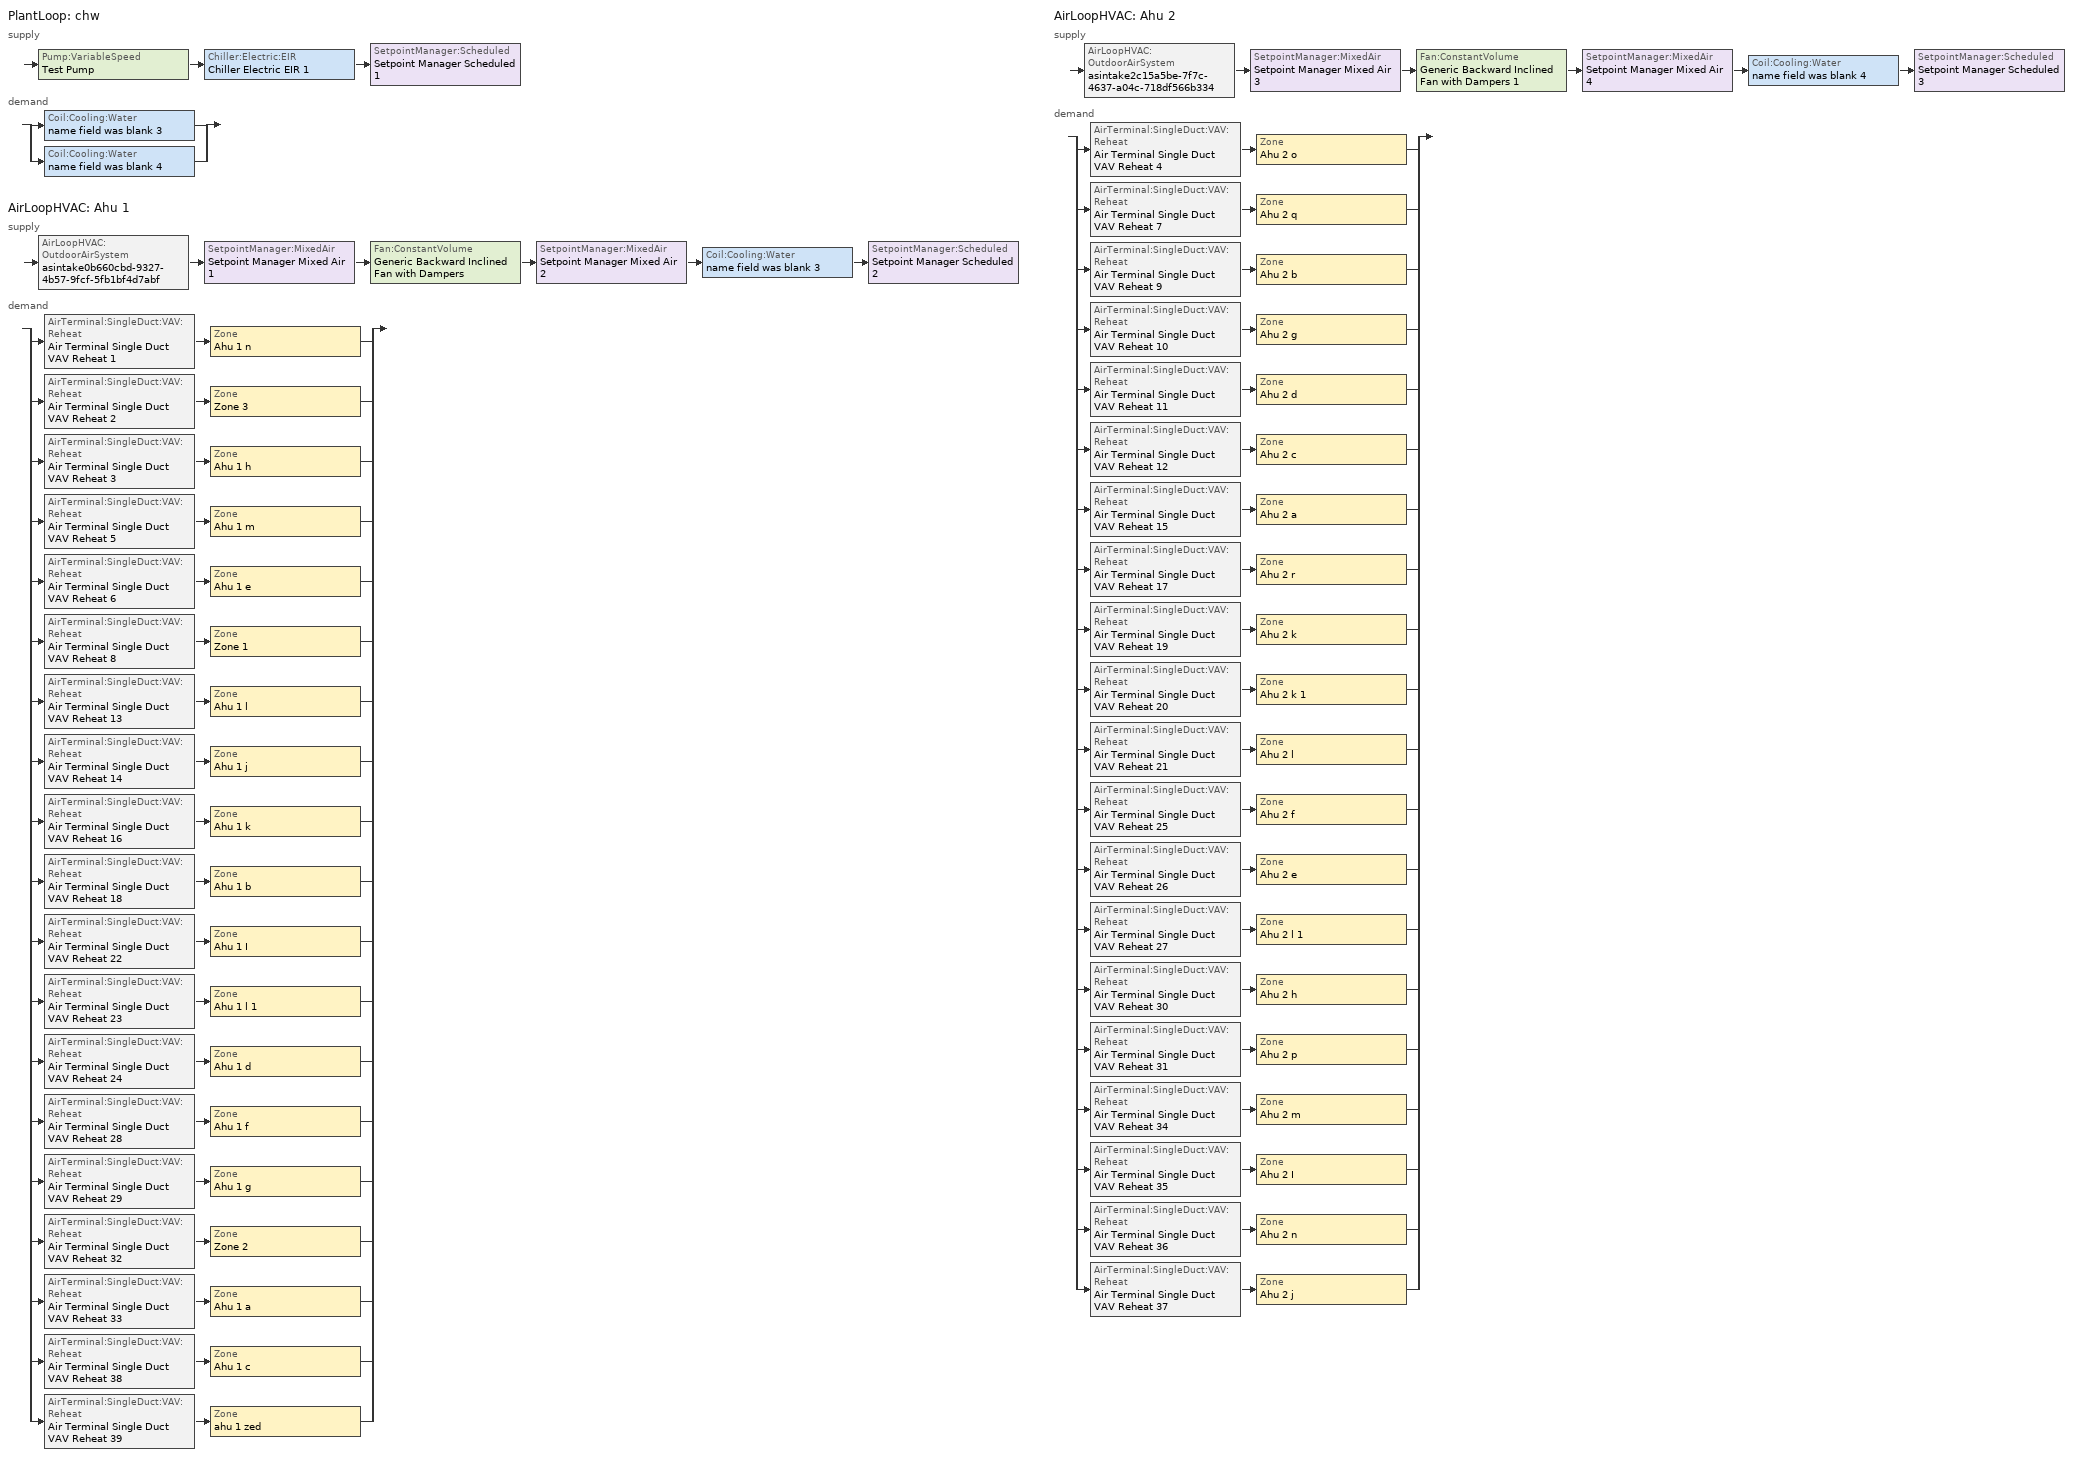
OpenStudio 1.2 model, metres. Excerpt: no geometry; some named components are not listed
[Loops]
PlantLoop 'chw'
 supply: Pump:VariableSpeed 'Test Pump' > Chiller:Electric:EIR 'Chiller Electric EIR 1' > SetpointManager:Scheduled 'Setpoint Manager Scheduled 1'
 demand: split
  | Coil:Cooling:Water 'name field was blank 3'
  | Coil:Cooling:Water 'name field was blank 4'
AirLoopHVAC 'Ahu 1'
 supply: AirLoopHVAC:OutdoorAirSystem 'asintake0b660cbd-9327-4b57-9fcf-5fb1bf4d7abf' > SetpointManager:MixedAir 'Setpoint Manager Mixed Air 1' > Fan:ConstantVolume 'Generic Backward Inclined Fan with Dampers' > SetpointManager:MixedAir 'Setpoint Manager Mixed Air 2' > Coil:Cooling:Water 'name field was blank 3' > SetpointManager:Scheduled 'Setpoint Manager Scheduled 2'
 demand: split
  | AirTerminal:SingleDuct:VAV:Reheat 'Air Terminal Single Duct VAV Reheat 1' > Zone 'Ahu 1 n'
  | AirTerminal:SingleDuct:VAV:Reheat 'Air Terminal Single Duct VAV Reheat 2' > Zone 'Zone 3'
  | AirTerminal:SingleDuct:VAV:Reheat 'Air Terminal Single Duct VAV Reheat 3' > Zone 'Ahu 1 h'
  | AirTerminal:SingleDuct:VAV:Reheat 'Air Terminal Single Duct VAV Reheat 5' > Zone 'Ahu 1 m'
  | AirTerminal:SingleDuct:VAV:Reheat 'Air Terminal Single Duct VAV Reheat 6' > Zone 'Ahu 1 e'
  | AirTerminal:SingleDuct:VAV:Reheat 'Air Terminal Single Duct VAV Reheat 8' > Zone 'Zone 1'
  | AirTerminal:SingleDuct:VAV:Reheat 'Air Terminal Single Duct VAV Reheat 13' > Zone 'Ahu 1 l'
  | AirTerminal:SingleDuct:VAV:Reheat 'Air Terminal Single Duct VAV Reheat 14' > Zone 'Ahu 1 j'
  | AirTerminal:SingleDuct:VAV:Reheat 'Air Terminal Single Duct VAV Reheat 16' > Zone 'Ahu 1 k'
  | AirTerminal:SingleDuct:VAV:Reheat 'Air Terminal Single Duct VAV Reheat 18' > Zone 'Ahu 1 b'
  | AirTerminal:SingleDuct:VAV:Reheat 'Air Terminal Single Duct VAV Reheat 22' > Zone 'Ahu 1 I'
  | AirTerminal:SingleDuct:VAV:Reheat 'Air Terminal Single Duct VAV Reheat 23' > Zone 'Ahu 1 l 1'
  | AirTerminal:SingleDuct:VAV:Reheat 'Air Terminal Single Duct VAV Reheat 24' > Zone 'Ahu 1 d'
  | AirTerminal:SingleDuct:VAV:Reheat 'Air Terminal Single Duct VAV Reheat 28' > Zone 'Ahu 1 f'
  | AirTerminal:SingleDuct:VAV:Reheat 'Air Terminal Single Duct VAV Reheat 29' > Zone 'Ahu 1 g'
  | AirTerminal:SingleDuct:VAV:Reheat 'Air Terminal Single Duct VAV Reheat 32' > Zone 'Zone 2'
  | AirTerminal:SingleDuct:VAV:Reheat 'Air Terminal Single Duct VAV Reheat 33' > Zone 'Ahu 1 a'
  | AirTerminal:SingleDuct:VAV:Reheat 'Air Terminal Single Duct VAV Reheat 38' > Zone 'Ahu 1 c'
  | AirTerminal:SingleDuct:VAV:Reheat 'Air Terminal Single Duct VAV Reheat 39' > Zone 'ahu 1 zed'
AirLoopHVAC 'Ahu 2'
 supply: AirLoopHVAC:OutdoorAirSystem 'asintake2c15a5be-7f7c-4637-a04c-718df566b334' > SetpointManager:MixedAir 'Setpoint Manager Mixed Air 3' > Fan:ConstantVolume 'Generic Backward Inclined Fan with Dampers 1' > SetpointManager:MixedAir 'Setpoint Manager Mixed Air 4' > Coil:Cooling:Water 'name field was blank 4' > SetpointManager:Scheduled 'Setpoint Manager Scheduled 3'
 demand: split
  | AirTerminal:SingleDuct:VAV:Reheat 'Air Terminal Single Duct VAV Reheat 4' > Zone 'Ahu 2 o'
  | AirTerminal:SingleDuct:VAV:Reheat 'Air Terminal Single Duct VAV Reheat 7' > Zone 'Ahu 2 q'
  | AirTerminal:SingleDuct:VAV:Reheat 'Air Terminal Single Duct VAV Reheat 9' > Zone 'Ahu 2 b'
  | AirTerminal:SingleDuct:VAV:Reheat 'Air Terminal Single Duct VAV Reheat 10' > Zone 'Ahu 2 g'
  | AirTerminal:SingleDuct:VAV:Reheat 'Air Terminal Single Duct VAV Reheat 11' > Zone 'Ahu 2 d'
  | AirTerminal:SingleDuct:VAV:Reheat 'Air Terminal Single Duct VAV Reheat 12' > Zone 'Ahu 2 c'
  | AirTerminal:SingleDuct:VAV:Reheat 'Air Terminal Single Duct VAV Reheat 15' > Zone 'Ahu 2 a'
  | AirTerminal:SingleDuct:VAV:Reheat 'Air Terminal Single Duct VAV Reheat 17' > Zone 'Ahu 2 r'
  | AirTerminal:SingleDuct:VAV:Reheat 'Air Terminal Single Duct VAV Reheat 19' > Zone 'Ahu 2 k'
  | AirTerminal:SingleDuct:VAV:Reheat 'Air Terminal Single Duct VAV Reheat 20' > Zone 'Ahu 2 k 1'
  | AirTerminal:SingleDuct:VAV:Reheat 'Air Terminal Single Duct VAV Reheat 21' > Zone 'Ahu 2 l'
  | AirTerminal:SingleDuct:VAV:Reheat 'Air Terminal Single Duct VAV Reheat 25' > Zone 'Ahu 2 f'
  | AirTerminal:SingleDuct:VAV:Reheat 'Air Terminal Single Duct VAV Reheat 26' > Zone 'Ahu 2 e'
  | AirTerminal:SingleDuct:VAV:Reheat 'Air Terminal Single Duct VAV Reheat 27' > Zone 'Ahu 2 l 1'
  | AirTerminal:SingleDuct:VAV:Reheat 'Air Terminal Single Duct VAV Reheat 30' > Zone 'Ahu 2 h'
  | AirTerminal:SingleDuct:VAV:Reheat 'Air Terminal Single Duct VAV Reheat 31' > Zone 'Ahu 2 p'
  | AirTerminal:SingleDuct:VAV:Reheat 'Air Terminal Single Duct VAV Reheat 34' > Zone 'Ahu 2 m'
  | AirTerminal:SingleDuct:VAV:Reheat 'Air Terminal Single Duct VAV Reheat 35' > Zone 'Ahu 2 I'
  | AirTerminal:SingleDuct:VAV:Reheat 'Air Terminal Single Duct VAV Reheat 36' > Zone 'Ahu 2 n'
  | AirTerminal:SingleDuct:VAV:Reheat 'Air Terminal Single Duct VAV Reheat 37' > Zone 'Ahu 2 j'
[Sizing:Zone] Zone Cooling Design Supply Air Temperature {C}=14; Zone Heating Design Supply Air Temperature {C}=40; Zone Cooling Design Supply Air Humidity Ratio {kg-H2O/kg-air}=0.0085; Zone Heating Design Supply Air Humidity Ratio {kg-H2O/kg-air}=0.008; Heating Design Air Flow Method=DesignDay
Name | Cooling Design Air Flow Method
Ahu 1 n; Zone 3; Ahu 1 h; Ahu 2 o; Ahu 1 m; Ahu 1 e; Ahu 2 q; Zone 1; Ahu 2 b; Ahu 2 g; Ahu 2 d; Ahu 2 c; Ahu 1 l; Ahu 1 j; Ahu 2 a; Ahu 1 k; Ahu 2 r; Ahu 2 k; Ahu 2 k 1; Ahu 2 l; Ahu 1 I; Ahu 1 l 1; Ahu 2 f; Ahu 2 e; Ahu 2 l 1; Ahu 1 g; Ahu 2 h; Ahu 2 p; Zone 2; Ahu 2 m; Ahu 2 I; Ahu 2 n; Ahu 2 j; Ahu 1 c; ahu 1 zed | DesignDay
Ahu 1 b; Ahu 1 d; Ahu 1 f; Ahu 1 a
[Zone equipment]
Ahu 1 n: Air Terminal Single Duct VAV Reheat 1
Zone 3: Air Terminal Single Duct VAV Reheat 2
Ahu 1 h: Air Terminal Single Duct VAV Reheat 3
Ahu 2 o: Air Terminal Single Duct VAV Reheat 4
Ahu 1 m: Air Terminal Single Duct VAV Reheat 5
Ahu 1 e: Air Terminal Single Duct VAV Reheat 6
Ahu 2 q: Air Terminal Single Duct VAV Reheat 7
Zone 1: Air Terminal Single Duct VAV Reheat 8
Ahu 2 b: Air Terminal Single Duct VAV Reheat 9
Ahu 2 g: Air Terminal Single Duct VAV Reheat 10
Ahu 2 d: Air Terminal Single Duct VAV Reheat 11
Ahu 2 c: Air Terminal Single Duct VAV Reheat 12
Ahu 1 l: Air Terminal Single Duct VAV Reheat 13
Ahu 1 j: Air Terminal Single Duct VAV Reheat 14
Ahu 2 a: Air Terminal Single Duct VAV Reheat 15
Ahu 1 k: Air Terminal Single Duct VAV Reheat 16
Ahu 2 r: Air Terminal Single Duct VAV Reheat 17
Ahu 1 b: Air Terminal Single Duct VAV Reheat 18
Ahu 2 k: Air Terminal Single Duct VAV Reheat 19
Ahu 2 k 1: Air Terminal Single Duct VAV Reheat 20
Ahu 2 l: Air Terminal Single Duct VAV Reheat 21
Ahu 1 I: Air Terminal Single Duct VAV Reheat 22
Ahu 1 l 1: Air Terminal Single Duct VAV Reheat 23
Ahu 1 d: Air Terminal Single Duct VAV Reheat 24
Ahu 2 f: Air Terminal Single Duct VAV Reheat 25
Ahu 2 e: Air Terminal Single Duct VAV Reheat 26
Ahu 2 l 1: Air Terminal Single Duct VAV Reheat 27
Ahu 1 f: Air Terminal Single Duct VAV Reheat 28
Ahu 1 g: Air Terminal Single Duct VAV Reheat 29
Ahu 2 h: Air Terminal Single Duct VAV Reheat 30
Ahu 2 p: Air Terminal Single Duct VAV Reheat 31
Zone 2: Air Terminal Single Duct VAV Reheat 32
Ahu 1 a: Air Terminal Single Duct VAV Reheat 33
Ahu 2 m: Air Terminal Single Duct VAV Reheat 34
Ahu 2 I: Air Terminal Single Duct VAV Reheat 35
Ahu 2 n: Air Terminal Single Duct VAV Reheat 36
Ahu 2 j: Air Terminal Single Duct VAV Reheat 37
Ahu 1 c: Air Terminal Single Duct VAV Reheat 38
ahu 1 zed: Air Terminal Single Duct VAV Reheat 39
[PlantLoop]
chw: Plant Loop Volume {m3}=Autocalculate
[Sizing:Plant]
chw: Loop Type=Cooling; Design Loop Exit Temperature {C}=7.22222; Loop Design Temperature Difference {deltaC}=6.7
[Pump:VariableSpeed]
Test Pump: Rated Pump Head {Pa}=59781.3; Motor Efficiency=0.896; Pump Control Type=Intermittent
[Chiller:Electric:EIR]
Chiller Electric EIR 1: Reference Capacity {W}=Autosize; Reference COP {W/W}=5.5; Cooling Capacity Function of Temperature Curve=wc_chiller_cc_f_of_t 1; Electric Input to Cooling Output Ratio Function of Temperature Curve=wc_chiller_ei_to_cor_f_of_t 1; Electric Input to Cooling Output Ratio Function of Part Load Ratio Curve=wc_chiller_eir_to_cor_f_of_plr 1; Condenser Type=AirCooled; Design Heat Recovery Water Flow Rate {m3/s}=0; Sizing Factor=1; Basin Heater Capacity {W/K}=0; Basin Heater Setpoint Temperature {C}=10
[SetpointManager:Scheduled] Control Variable=Temperature
Name | Schedule
Setpoint Manager Scheduled 1 | chw Chilled Water Temp
Setpoint Manager Scheduled 2 | Ahu 1 Supply Air Temp
Setpoint Manager Scheduled 3 | Ahu 2 Supply Air Temp
[AirLoopHVAC] Design Supply Air Flow Rate {m3/s}=AutoSize
Ahu 1; Ahu 2
[Sizing:System] Type of Load to Size On=Sensible; Design Outdoor Air Flow Rate {m3/s}=Autosize; Minimum System Air Flow Ratio=0.3; Preheat Design Temperature {C}=7; Preheat Design Humidity Ratio {kg-H2O/kg-Air}=0.008; Precool Design Temperature {C}=12.8; Precool Design Humidity Ratio {kg-H2O/kg-Air}=0.008; Central Cooling Design Supply Air Temperature {C}=12.8; Central Heating Design Supply Air Temperature {C}=16.7; Sizing Option=NonCoincident; 100% Outdoor Air in Cooling=Yes; 100% Outdoor Air in Heating=Yes; Central Cooling Design Supply Air Humidity Ratio {kg-H2O/kg-Air}=0.0085; Central Heating Design Supply Air Humidity Ratio {kg-H2O/kg-Air}=0.008; Cooling Design Air Flow Method=DesignDay; Cooling Design Air Flow Rate {m3/s}=0; Heating Design Air Flow Method=DesignDay; Heating Design Air Flow Rate {m3/s}=0; System Outdoor Air Method=ZoneSum
Ahu 1; Ahu 2
[Coil:Cooling:Water] Availability Schedule=Always On Discrete
name field was blank 3; name field was blank 4
[Fan:ConstantVolume] Availability Schedule=Always On Discrete; Pressure Rise {Pa}=498.178; Maximum Flow Rate {m3/s}=AutoSize
Name | Motor Efficiency
Generic Backward Inclined Fan with Dampers | 0.941
Generic Backward Inclined Fan with Dampers 1 | 0.942
[Controller:OutdoorAir] Minimum Outdoor Air Flow Rate {m3/s}=Autosize; Maximum Outdoor Air Flow Rate {m3/s}=Autosize; Economizer Control Type=NoEconomizer; Economizer Control Action Type=ModulateFlow; Economizer Maximum Limit Dry-Bulb Temperature {C}=28; Economizer Maximum Limit Enthalpy {J/kg}=64000; Economizer Minimum Limit Dry-Bulb Temperature {C}=-100; Lockout Type=NoLockout; Minimum Limit Type=FixedMinimum; High Humidity Control=No; Heat Recovery Bypass Control Type=BypassWhenOAFlowGreaterThanMinimum
Name | Controller Mechanical Ventilation
asintake0b660cbd-9327-4b57-9fcf-5fb1bf4d7abf controller | Controller Mechanical Ventilation 1
asintake2c15a5be-7f7c-4637-a04c-718df566b334 controller | Controller Mechanical Ventilation 2
[Controller:MechanicalVentilation] Availability Schedule=Always On Discrete; System Outdoor Air Method=ZoneSum
Controller Mechanical Ventilation 1; Controller Mechanical Ventilation 2
[AirLoopHVAC:OutdoorAirSystem]
Name | Controller
asintake0b660cbd-9327-4b57-9fcf-5fb1bf4d7abf | asintake0b660cbd-9327-4b57-9fcf-5fb1bf4d7abf controller
asintake2c15a5be-7f7c-4637-a04c-718df566b334 | asintake2c15a5be-7f7c-4637-a04c-718df566b334 controller
[Controller:WaterCoil] Action=Reverse
Controller Water Coil 1; Controller Water Coil 2
[Coil:Heating:Electric] Availability Schedule=Always On Discrete
name field was blank 5; name field was blank 6; name field was blank 7; name field was blank 8; name field was blank 9; name field was blank 10; name field was blank 11; name field was blank 12; name field was blank 13; name field was blank 14; name field was blank 15; name field was blank 16; name field was blank 17; name field was blank 18; name field was blank 19; name field was blank 20; name field was blank 21; name field was blank 22; name field was blank 23; name field was blank 24; name field was blank 25; name field was blank 26; name field was blank 27; name field was blank 28; name field was blank 29; name field was blank 30; name field was blank 31; name field was blank 32; name field was blank 33; name field was blank 34; name field was blank 35; name field was blank 36; name field was blank 37; name field was blank 38; name field was blank 39; name field was blank 40; name field was blank 41; name field was blank 42; name field was blank 43
[AirTerminal:SingleDuct:VAV:Reheat] Availability Schedule=Always On Discrete; Maximum Air Flow Rate {m3/s}=Autocalculate; Zone Minimum Air Flow Input Method=Constant; Constant Minimum Air Flow Fraction=0.3; Fixed Minimum Air Flow Rate {m3/s}=0; Maximum Hot Water or Steam Flow Rate {m3/s}=Autocalculate; Minimum Hot Water or Steam Flow Rate {m3/s}=0; Convergence Tolerance=0.001; Damper Heating Action=Normal; Maximum Flow per Zone Floor Area During Reheat {m3/s-m2}=Autocalculate; Maximum Flow Fraction During Reheat=Autocalculate; Maximum Reheat Air Temperature {C}=35
Name | Reheat Coil
Air Terminal Single Duct VAV Reheat 1 | name field was blank 5
Air Terminal Single Duct VAV Reheat 2 | name field was blank 6
Air Terminal Single Duct VAV Reheat 3 | name field was blank 7
Air Terminal Single Duct VAV Reheat 4 | name field was blank 8
Air Terminal Single Duct VAV Reheat 5 | name field was blank 9
Air Terminal Single Duct VAV Reheat 6 | name field was blank 10
Air Terminal Single Duct VAV Reheat 7 | name field was blank 11
Air Terminal Single Duct VAV Reheat 8 | name field was blank 12
Air Terminal Single Duct VAV Reheat 9 | name field was blank 13
Air Terminal Single Duct VAV Reheat 10 | name field was blank 14
Air Terminal Single Duct VAV Reheat 11 | name field was blank 15
Air Terminal Single Duct VAV Reheat 12 | name field was blank 16
Air Terminal Single Duct VAV Reheat 13 | name field was blank 17
Air Terminal Single Duct VAV Reheat 14 | name field was blank 18
Air Terminal Single Duct VAV Reheat 15 | name field was blank 19
Air Terminal Single Duct VAV Reheat 16 | name field was blank 20
Air Terminal Single Duct VAV Reheat 17 | name field was blank 21
Air Terminal Single Duct VAV Reheat 18 | name field was blank 22
Air Terminal Single Duct VAV Reheat 19 | name field was blank 23
Air Terminal Single Duct VAV Reheat 20 | name field was blank 24
Air Terminal Single Duct VAV Reheat 21 | name field was blank 25
Air Terminal Single Duct VAV Reheat 22 | name field was blank 26
Air Terminal Single Duct VAV Reheat 23 | name field was blank 27
Air Terminal Single Duct VAV Reheat 24 | name field was blank 28
Air Terminal Single Duct VAV Reheat 25 | name field was blank 29
Air Terminal Single Duct VAV Reheat 26 | name field was blank 30
Air Terminal Single Duct VAV Reheat 27 | name field was blank 31
Air Terminal Single Duct VAV Reheat 28 | name field was blank 32
Air Terminal Single Duct VAV Reheat 29 | name field was blank 33
Air Terminal Single Duct VAV Reheat 30 | name field was blank 34
Air Terminal Single Duct VAV Reheat 31 | name field was blank 35
Air Terminal Single Duct VAV Reheat 32 | name field was blank 36
Air Terminal Single Duct VAV Reheat 33 | name field was blank 37
Air Terminal Single Duct VAV Reheat 34 | name field was blank 38
Air Terminal Single Duct VAV Reheat 35 | name field was blank 39
Air Terminal Single Duct VAV Reheat 36 | name field was blank 40
Air Terminal Single Duct VAV Reheat 37 | name field was blank 41
Air Terminal Single Duct VAV Reheat 38 | name field was blank 42
Air Terminal Single Duct VAV Reheat 39 | name field was blank 43
[Schedule:Day]
chw Chilled Water Temp Default: 24, 0, 7.22222
Ahu 1 Supply Air Temp Default; Ahu 2 Supply Air Temp Default: 24, 0, 12.7778
[Schedule:Ruleset]
Name | Default Day Schedule
chw Chilled Water Temp | chw Chilled Water Temp Default
Ahu 1 Supply Air Temp | Ahu 1 Supply Air Temp Default
Ahu 2 Supply Air Temp | Ahu 2 Supply Air Temp Default
[Schedule:Constant]
Always On Discrete: Value=1
[Curve:Quadratic]
wc_chiller_eir_to_cor_f_of_plr 1: Coefficient1 Constant=0.0636912; Coefficient2 x=0.584888; Coefficient3 x**2=0.352803; Minimum Value of x {BasedOnField A2}=0; Maximum Value of x {BasedOnField A2}=1
[Curve:Biquadratic] Minimum Value of x {BasedOnField A2}=5; Maximum Value of x {BasedOnField A2}=10; Minimum Value of y {BasedOnField A3}=24; Maximum Value of y {BasedOnField A3}=35
Name | Coefficient1 Constant | Coefficient2 x | Coefficient3 x**2 | Coefficient4 y | Coefficient5 y**2 | Coefficient6 x*y
wc_chiller_cc_f_of_t 1 | 1.02152 | 0.0370359 | 0.000233248 | -0.00389405 | -6.52536e-05 | -0.000268045
wc_chiller_ei_to_cor_f_of_t 1 | 0.701769 | -0.00452016 | 0.00053311 | -0.00549821 | 0.000544579 | -0.000729032
